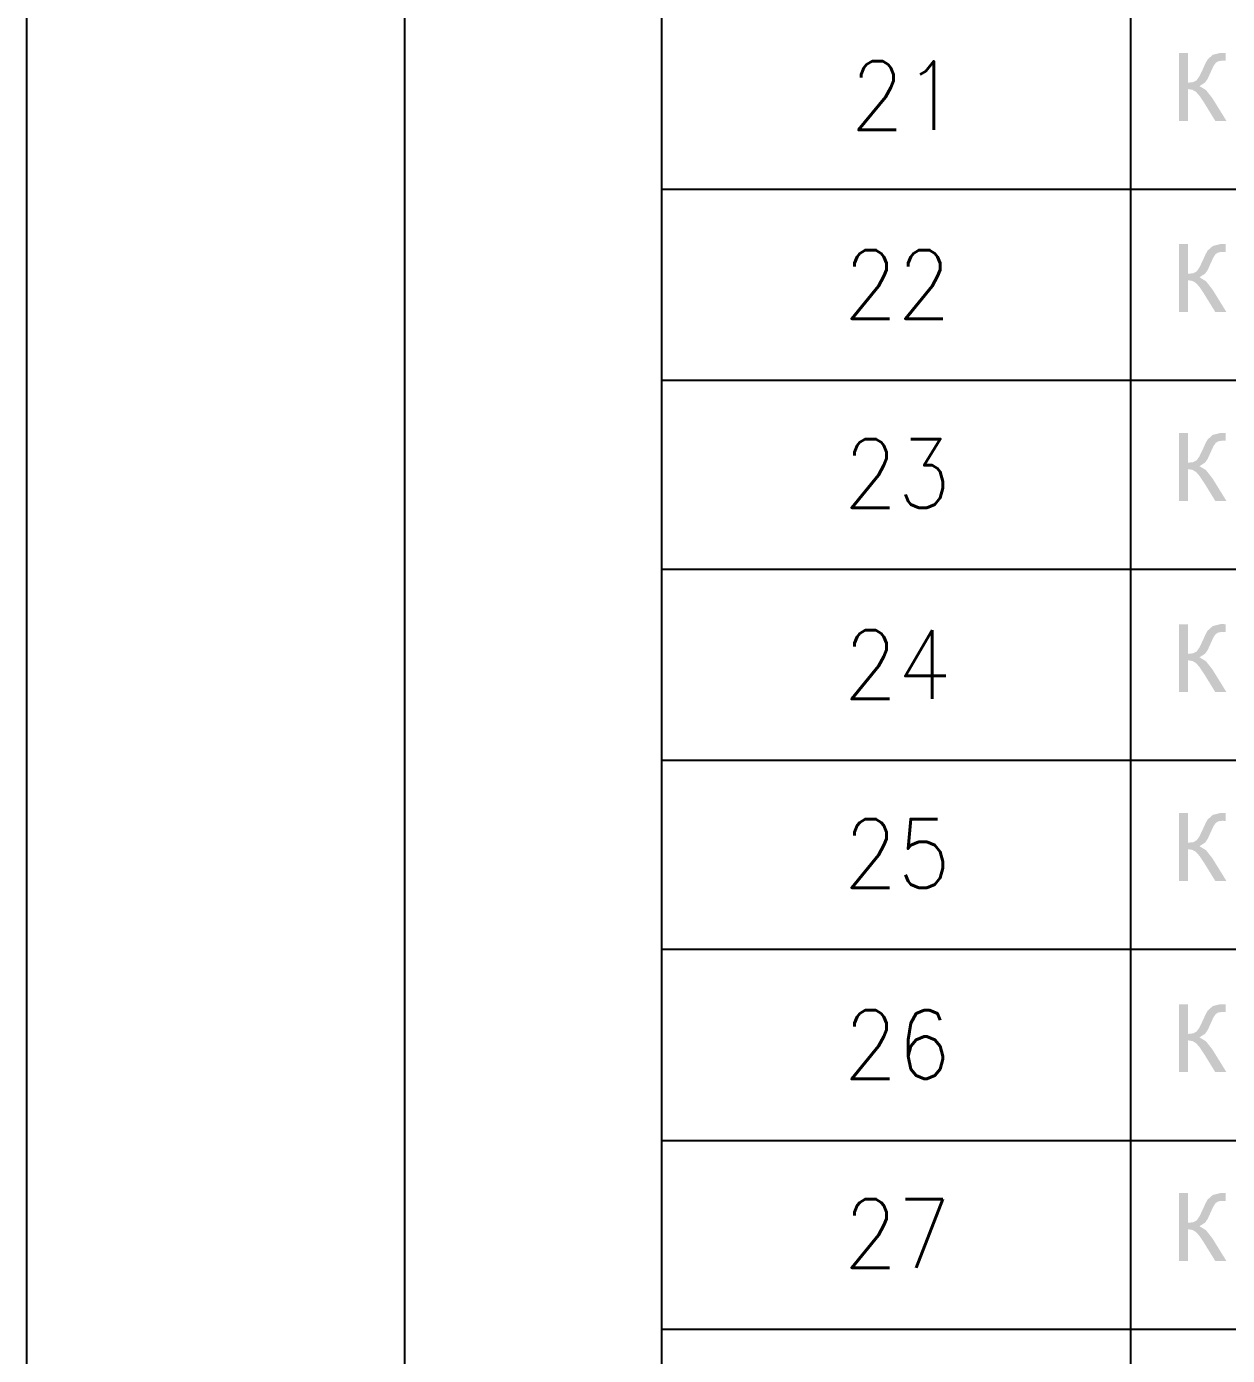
# Model space of a CAD drawing. Header units: millimetres. Extents: x 0 to 420, y 0 to 297.
# Drawn here: x 0.21 to 22.55, y 129.73 to 154.45 of the extents above; entities that cross this region are included whole.
import ezdxf

# ---------------------------------------------------------------- set-up
doc = ezdxf.new("R2010")
doc.units = ezdxf.units.MM
doc.layers.get('0').update_dxf_attribs({"linetype": 'CONTINUOUS'})
doc.styles.get("Standard").update_dxf_attribs({"font": 'STANDARD'})

msp = doc.modelspace()

# ---------------------------------------------------------------- hatches: boundary and pattern name
at = {"true_color": 0x0000fb}
for points in [[(21.644241, 153.959167), (21.811259, 153.959167), (21.811259, 153.406298), (21.908687, 153.417185), (21.972214, 153.450395), (22.025131, 153.525636), (22.091277, 153.663716), (22.138819, 153.769549), (22.177266, 153.839002), (22.27428, 153.924992), (22.413186, 153.959718), (22.486636, 153.959305), (22.51461, 153.958064), (22.51461, 153.813646), (22.480986, 153.814197), (22.447362, 153.8153), (22.377564, 153.805447), (22.328851, 153.776163), (22.286338, 153.715392), (22.238451, 153.610799), (22.179265, 153.480161), (22.130413, 153.409054), (22.025682, 153.342357), (22.14695, 153.269114), (22.266563, 153.11691), (22.526737, 152.696333), (22.31948, 152.696333), (22.108364, 153.039189), (22.028094, 153.159078), (21.962292, 153.234319), (21.895251, 153.274006), (21.811259, 153.287236), (21.811259, 152.696333), (21.644241, 152.696333)], [(21.644241, 150.403167), (21.811259, 150.403167), (21.811259, 149.850298), (21.908687, 149.861185), (21.972214, 149.894395), (22.025131, 149.969636), (22.091277, 150.107716), (22.138819, 150.213549), (22.177266, 150.283002), (22.27428, 150.368992), (22.413186, 150.403718), (22.486636, 150.403305), (22.51461, 150.402065), (22.51461, 150.257646), (22.480986, 150.258197), (22.447362, 150.2593), (22.377564, 150.249447), (22.328851, 150.220163), (22.286338, 150.159392), (22.238451, 150.054799), (22.179265, 149.924161), (22.130413, 149.853054), (22.025682, 149.786357), (22.14695, 149.713114), (22.266563, 149.56091), (22.526737, 149.140333), (22.31948, 149.140333), (22.108364, 149.483189), (22.028094, 149.603078), (21.962292, 149.678319), (21.895251, 149.718006), (21.811259, 149.731236), (21.811259, 149.140333), (21.644241, 149.140333)], [(21.644241, 146.8895), (21.811259, 146.8895), (21.811259, 146.336631), (21.908687, 146.347518), (21.972214, 146.380729), (22.025131, 146.455969), (22.091277, 146.594049), (22.138819, 146.699882), (22.177266, 146.769335), (22.27428, 146.855325), (22.413186, 146.890052), (22.486636, 146.889638), (22.51461, 146.888398), (22.51461, 146.743979), (22.480986, 146.744531), (22.447362, 146.745633), (22.377564, 146.73578), (22.328851, 146.706497), (22.286338, 146.645725), (22.238451, 146.541132), (22.179265, 146.410494), (22.130413, 146.339387), (22.025682, 146.27269), (22.14695, 146.199448), (22.266563, 146.047243), (22.526737, 145.626666), (22.31948, 145.626666), (22.108364, 145.969522), (22.028094, 146.089411), (21.962292, 146.164652), (21.895251, 146.20434), (21.811259, 146.217569), (21.811259, 145.626666), (21.644241, 145.626666)], [(21.644241, 143.3335), (21.811259, 143.3335), (21.811259, 142.780631), (21.908687, 142.791518), (21.972214, 142.824729), (22.025131, 142.899969), (22.091277, 143.038049), (22.138819, 143.143882), (22.177266, 143.213335), (22.27428, 143.299325), (22.413186, 143.334052), (22.486636, 143.333638), (22.51461, 143.332398), (22.51461, 143.187979), (22.480986, 143.188531), (22.447362, 143.189633), (22.377564, 143.17978), (22.328851, 143.150497), (22.286338, 143.089725), (22.238451, 142.985132), (22.179265, 142.854494), (22.130413, 142.783387), (22.025682, 142.71669), (22.14695, 142.643448), (22.266563, 142.491243), (22.526737, 142.070666), (22.31948, 142.070666), (22.108364, 142.413522), (22.028094, 142.533411), (21.962292, 142.608652), (21.895251, 142.64834), (21.811259, 142.661569), (21.811259, 142.070666), (21.644241, 142.070666)], [(21.644241, 139.819834), (21.811259, 139.819834), (21.811259, 139.266965), (21.908687, 139.277851), (21.972214, 139.311062), (22.025131, 139.386303), (22.091277, 139.524382), (22.138819, 139.630216), (22.177266, 139.699669), (22.27428, 139.785658), (22.413186, 139.820385), (22.486636, 139.819971), (22.51461, 139.818731), (22.51461, 139.674313), (22.480986, 139.674864), (22.447362, 139.675966), (22.377564, 139.666113), (22.328851, 139.63683), (22.286338, 139.576059), (22.238451, 139.471466), (22.179265, 139.340828), (22.130413, 139.269721), (22.025682, 139.203024), (22.14695, 139.129781), (22.266563, 138.977577), (22.526737, 138.556999), (22.31948, 138.556999), (22.108364, 138.899855), (22.028094, 139.019745), (21.962292, 139.094986), (21.895251, 139.134673), (21.811259, 139.147902), (21.811259, 138.556999), (21.644241, 138.556999)], [(21.644241, 136.263834), (21.811259, 136.263834), (21.811259, 135.710965), (21.908687, 135.721851), (21.972214, 135.755062), (22.025131, 135.830303), (22.091277, 135.968382), (22.138819, 136.074216), (22.177266, 136.143669), (22.27428, 136.229658), (22.413186, 136.264385), (22.486636, 136.263971), (22.51461, 136.262731), (22.51461, 136.118313), (22.480986, 136.118864), (22.447362, 136.119966), (22.377564, 136.110114), (22.328851, 136.08083), (22.286338, 136.020059), (22.238451, 135.915466), (22.179265, 135.784828), (22.130413, 135.713721), (22.025682, 135.647024), (22.14695, 135.573781), (22.266563, 135.421577), (22.526737, 135.000999), (22.31948, 135.000999), (22.108364, 135.343855), (22.028094, 135.463745), (21.962292, 135.538986), (21.895251, 135.578673), (21.811259, 135.591902), (21.811259, 135.000999), (21.644241, 135.000999)], [(21.644241, 132.750167), (21.811259, 132.750167), (21.811259, 132.197298), (21.908687, 132.208185), (21.972214, 132.241395), (22.025131, 132.316636), (22.091277, 132.454716), (22.138819, 132.560549), (22.177266, 132.630002), (22.27428, 132.715992), (22.413186, 132.750718), (22.486636, 132.750305), (22.51461, 132.749065), (22.51461, 132.604646), (22.480986, 132.605197), (22.447362, 132.6063), (22.377564, 132.596447), (22.328851, 132.567164), (22.286338, 132.506392), (22.238451, 132.401799), (22.179265, 132.271161), (22.130413, 132.200054), (22.025682, 132.133357), (22.14695, 132.060114), (22.266563, 131.90791), (22.526737, 131.487333), (22.31948, 131.487333), (22.108364, 131.830189), (22.028094, 131.950078), (21.962292, 132.025319), (21.895251, 132.065006), (21.811259, 132.078236), (21.811259, 131.487333), (21.644241, 131.487333)]]:
    msp.add_hatch(color=0, dxfattribs=at).paths.add_polyline_path(points, flags=0)

# ---------------------------------------------------------------- linework, layer by layer
at = {"color": 0, "true_color": 0x000007}
for points in [[(0.211668, 0), (420.073667, 0), (420.073667, 296.925999), (0.211668, 296.925999)], [(7.239002, 1.735667), (418.338, 1.735667), (418.338, 295.190332), (7.239002, 295.190332)]]:
    msp.add_lwpolyline(points, close=True, dxfattribs=at)
for points in [[(12.022668, 235.119332), (12.022668, 84.285666)], [(20.743335, 235.119332), (20.743335, 84.285666)], [(12.022668, 151.426333), (86.106001, 151.426333)], [(12.022668, 147.870333), (86.106001, 147.870333)], [(12.022668, 144.356666), (86.106001, 144.356666)], [(12.022668, 140.800666), (86.106001, 140.800666)], [(12.022668, 137.286999), (86.106001, 137.286999)], [(12.022668, 133.730999), (86.106001, 133.730999)], [(12.022668, 130.217333), (86.106001, 130.217333)]]:
    msp.add_lwpolyline(points, dxfattribs=at)

# ---------------------------------------------------------------- texts
at = {"color": 0, "true_color": 0x0000fb, "char_height": 1.277872, "attachment_point": 1}
for s, insert, width in [('21', (15.536335, 153.804876), 1.27787197), ('22', (15.409335, 150.291206), 1.56184351), ('23', (15.409335, 146.777536), 1.56184351), ('24', (15.409335, 143.221543), 1.70382929), ('25', (15.409335, 139.707872), 1.56184351), ('26', (15.409335, 136.151879), 1.56184351), ('27', (15.409335, 132.638209), 1.56184351)]:
    msp.add_mtext(s, dxfattribs=dict(at, insert=insert, width=width))

doc.saveas('drawing.dxf')
